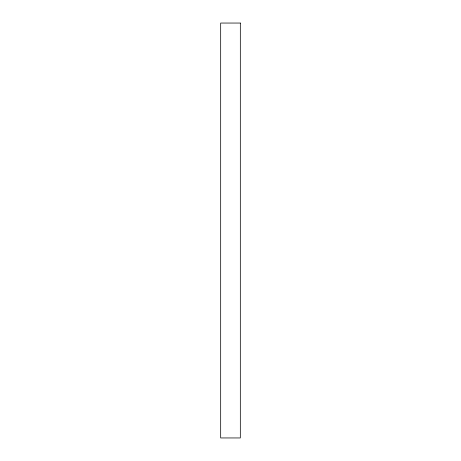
<?xml version="1.0" encoding="UTF-8"?>
<svg xmlns="http://www.w3.org/2000/svg" width="461" height="461" viewBox="0 0 461 461"><rect width="100%" height="100%" fill="white"/><g stroke="black" fill="none" stroke-linecap="round" stroke-linejoin="round"><path stroke-width="0.69" d="M240.325 23.05L220.675 23.05L220.675 437.95L240.325 437.95L240.325 23.05"/></g></svg>
